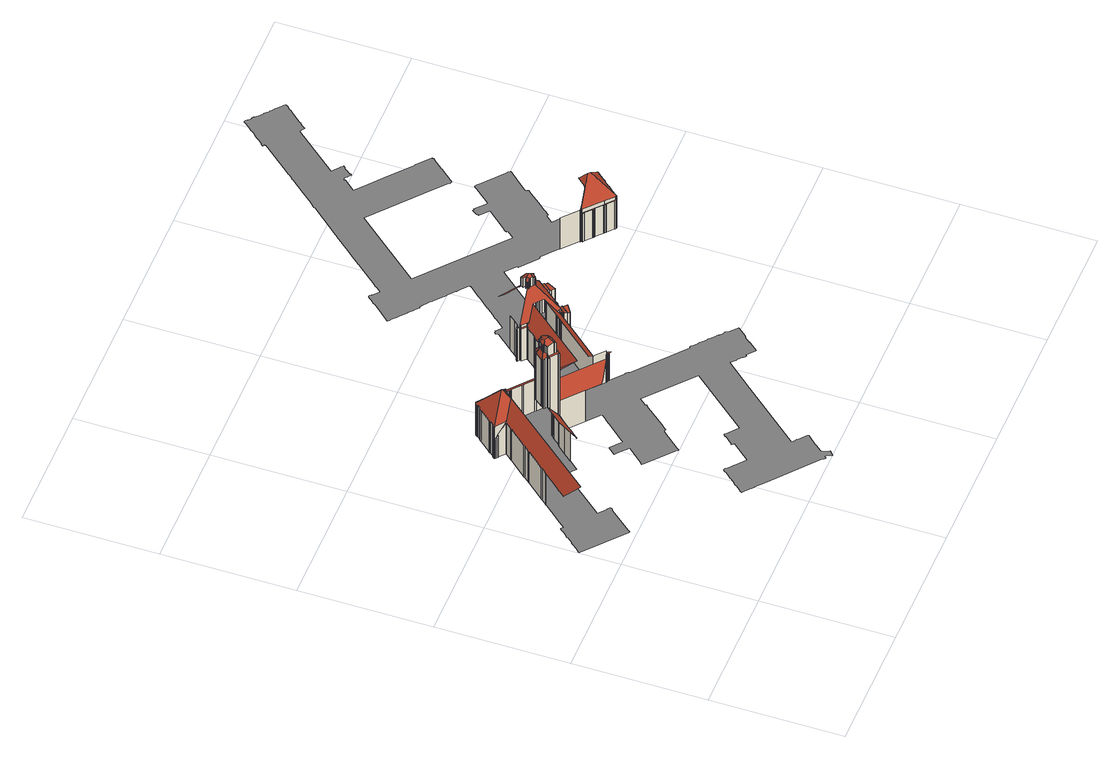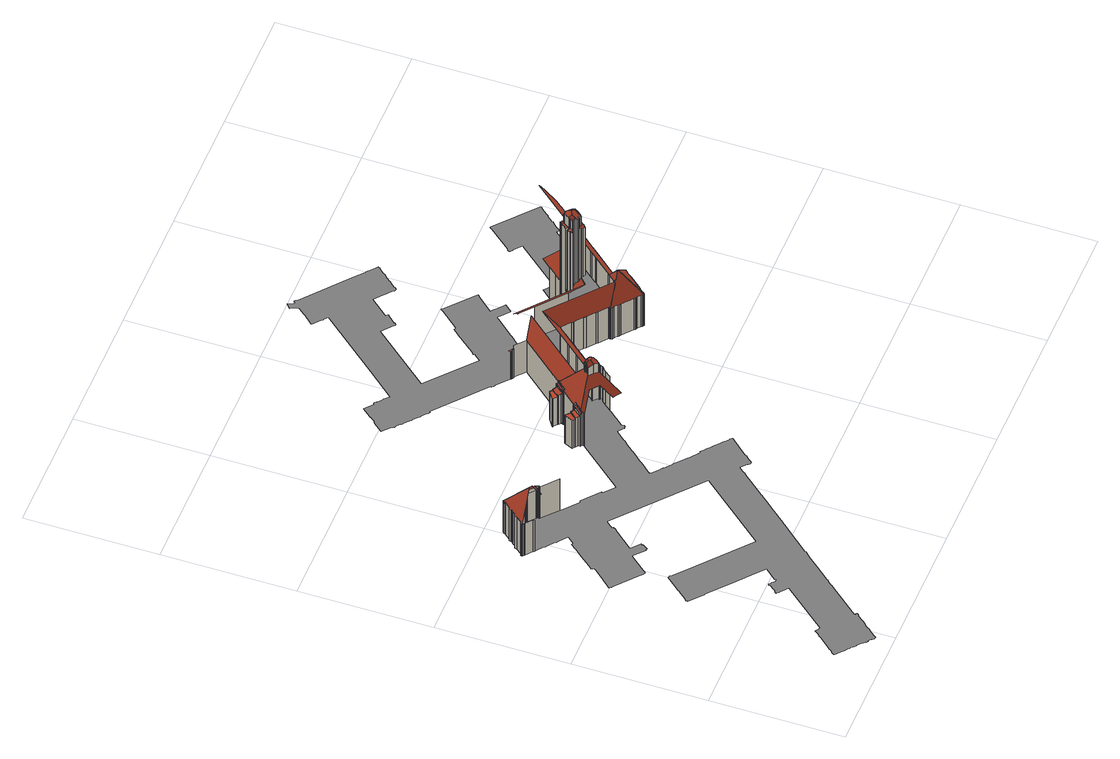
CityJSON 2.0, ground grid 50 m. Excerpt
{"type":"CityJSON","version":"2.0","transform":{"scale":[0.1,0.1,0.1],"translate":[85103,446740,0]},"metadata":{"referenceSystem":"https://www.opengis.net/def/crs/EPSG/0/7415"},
"CityObjects":{
"building1":{"type":"Building","attributes":{"dak_type":"slanted","data_area":7407.99,"data_coverage":0.941,"geconstateerd":false,"gid":17147742,"h_dak_50p":19.93,"h_dak_70p":21.49,"h_dak_max":52.83,"h_dak_min":0.291,"h_maaiveld":0.002,"kas_warenhuis":false,"lod11_replace":false,"ondergronds_type":"above ground","oorspronkelijkbouwjaar":1945,"pw_actueel":"yes","pw_bron":"ahn3","reconstructie_methode":"tudelft3d-geoflow","reconstruction_skipped":false,"rmse_lod12":3.88,"rmse_lod13":2.4,"rmse_lod22":0.649,"rn":1,"status":"Pand in gebruik","t_run":36416.61,"val3dity_codes_lod12":"[104]","val3dity_codes_lod13":"[104,203]","val3dity_codes_lod22":"[303]"},"children":["building1-1"]},
"building1-1":{"type":"BuildingPart","parents":["building1"],"geometry":[{"type":"MultiSurface","lod":"2.2","boundaries":[[[0,1,2,3]],[[4,5,1,0]],[[6,7,5,4]],[[8,9,7,6]],[[10,11,9,8]],[[12,13,14,15,16,17,18,19,20,21,22,10,8,6,4,0,3,23,24,25,26,27,28,29,30,31,32,33,34,35,36,37,38,39]],[[22,40,11,10]],[[21,41,40,22]],[[20,42,41,21]],[[19,43,42,20]],[[18,44,43,19]],[[17,45,44,18]],[[16,46,45,17]],[[15,47,46,16]],[[36,48,49,37]],[[50,51,52,53]],[[48,36,54]],[[37,49,55,38]],[[53,52,56,57]],[[57,56,48,54]],[[58,59,51,50]],[[38,55,60,39]],[[39,60,61,12]],[[62,63,59,58]],[[64,65,63,62]],[[14,66,47,15]],[[54,36,35,67]],[[12,61,68,13]],[[69,70,65,64]],[[71,72,73,74]],[[13,68,66,14]],[[75,76,70,69]],[[77,78,76,75]],[[67,35,34]],[[79,80,81,71,74,82,83,84,85,86,87,88,89,90,91,92]],[[93,94,78,77]],[[95,94,93]],[[74,73,82]],[[96,97,98,99]],[[100,101,97,96]],[[99,98,102,103]],[[104,105,101,100]],[[103,102,106,107]],[[107,106,89,108,109]],[[110,111,112,105,104]],[[113,114,112,111]],[[115,116,114,113]],[[117,118,119,57,54,67,34,33]],[[108,89,88,120]],[[121,122,111,110]],[[109,108,123,124]],[[125,126,116,115]],[[120,127,128,123,108]],[[82,73,129,83]],[[130,131,121,110,104,100,96,99,103,107,109,124,132,133,134,135,136]],[[120,137,127]],[[138,139,94,95]],[[124,123,128,132]],[[140,128,127]],[[131,122,121]],[[141,133,132,142]],[[137,120,88,87,143]],[[144,134,133,141]],[[142,132,128,140,145,146]],[[130,147,131]],[[122,131,147,148,149,150,151,152,153,125,115,113,111]],[[154,147,130,136,155]],[[156,135,134,144]],[[157,148,147,154]],[[155,136,135,156]],[[153,158,126,125]],[[159,149,148,157]],[[143,87,86,160]],[[161,162,163,164,165,166,167,168,169,170,171,172,138,95,93,77,75,69,64,62,58,50,53,57,119,173,174,175,176,177]],[[178,179,180,181,182,183,159,157,154,155,156,184]],[[183,150,149,159]],[[83,129,185,84]],[[160,86,85,186]],[[146,145,187,188]],[[189,179,178,184,156,144,141,142,146,190,191,192,193,194,195,196,197,198]],[[84,185,199,85]],[[200,201,187,145,140,127,137,143,160,186,202,203,204]],[[186,85,199,205,202]],[[188,187,201,206]],[[172,139,138]],[[150,207,208,151]],[[171,209,139,172]],[[151,208,152]],[[206,201,200,210]],[[211,153,152]],[[182,212,207,150,183]],[[170,213,209,171]],[[214,215,158,153,211]],[[216,182,181]],[[169,217,213,170]],[[218,219,220,192,191,190,146,188,206,210,221,222]],[[223,224,212,182,216]],[[193,192,220,219,225,226,227,228,229,230,231,232,233,234,235,236,223,216,181,180,179,189,198,197,196,195,194]],[[210,200,204,221]],[[237,238,239,240,241,214,211,152,208,207,212,224,242,243,244]],[[236,242,224,223]],[[235,243,242,236]],[[168,245,217,169]],[[234,244,243,235]],[[241,246,215,214]],[[233,237,244,234]],[[202,205,247,248,203]],[[119,249,173]],[[240,250,246,241]],[[167,251,245,168]],[[232,238,237,233]],[[221,204,252,253,254]],[[239,255,250,240]],[[166,256,251,167]],[[257,258,259,260,261,228,227,226,225,219,218,222,221,254,262,263,264]],[[261,229,228]],[[255,265,266]],[[203,248,252,204]],[[238,267,255,239]],[[254,253,268,262]],[[269,270,271,272,118,117,273]],[[229,261,274,275,230]],[[264,276,277,257]],[[263,278,276,264]],[[262,268,278,263]],[[173,249,174]],[[260,279,274,261]],[[253,252,248,280]],[[257,277,281,258]],[[165,282,256,166]],[[231,283,267,238,232]],[[230,275,283,231]],[[258,281,284,259]],[[268,253,280,285]],[[164,282,165]],[[259,284,286,279,260]],[[248,247,287,280]],[[163,288,282,164]],[[289,176,175]],[[162,290,288,163]],[[161,291,290,162]],[[292,293,284,281,277,276,278,268,285,294,295,296]],[[177,290,291,161]],[[176,289,297,290,177]],[[283,275,274,279,286,298,299,300,301,302,303,265,255,267]],[[293,298,286,284]],[[304,305,297,289]],[[292,299,298,293]],[[270,306,271]],[[285,280,287,307,308,294]],[[309,310,305,304]],[[266,265,303,311]],[[296,300,299,292]],[[270,269,306]],[[312,310,309]],[[294,308,313,295]],[[306,269,314,315]],[[308,307,316,317]],[[295,313,300,296]],[[318,301,300,296,319]],[[320,321,310,312]],[[322,323,321,320]],[[324,325,323,322]],[[315,314,326,327]],[[303,328,311]],[[329,330,325,324]],[[311,328,331]],[[332,330,329]],[[333,334,335,336,337,338,339,340,341,342,343,332,329,324,322,320,312,309,304,289,175,174,249,119,118,272,271,306,315,327,344]],[[343,345,330,332]],[[327,326,346,344]],[[317,316,347,348]],[[342,349,345,343]],[[341,350,349,342]],[[340,351,350,341]],[[352,331,328,303,302,301,300,313,308,317,348,353,354,355,356,357,358,359,360]],[[339,361,351,340]],[[338,362,361,339]],[[344,346,363,333]],[[337,364,362,338]],[[365,366,367,368]],[[368,367,369,370]],[[371,372,366,365]],[[363,373,333]],[[374,372,371]],[[370,369,373,363]],[[336,375,364,337]],[[333,373,376,334]],[[335,375,336]],[[334,376,375,335]],[[377,378,372,374]],[[348,347,353]],[[353,347,379,354]],[[380,378,377]],[[381,382,378,380]],[[383,384,382,381]],[[385,386,384,383]],[[387,388,389,390,391,392,393,394,395,396,397,398,385,383,381,380,377,374,371,365,368,370,363,346,326,314,269,399,400]],[[398,401,386,385]],[[397,402,401,398]],[[396,402,397]],[[395,403,402,396]],[[394,404,403,395]],[[393,405,404,394]],[[392,406,405,393]],[[391,407,406,392]],[[390,407,391]],[[389,408,407,390]],[[409,389,388]],[[410,411,408,389,409]],[[412,413,411,410]],[[414,415,413,412]],[[416,417,415,414]],[[418,419,417,416]],[[420,419,418]],[[421,422,419,420]],[[423,424,425,426,427,428]],[[429,422,421]],[[430,431,422,429]],[[432,433,425,424]],[[434,435,433,432]],[[436,437,435,434]],[[438,431,430]],[[439,440,437,436]],[[439,436,434,432,424,441,442,443,444]],[[444,445,440,439]],[[446,447,448,449,450,451,452,453,454,438,430,429,421,420,418,416,414,412,410,409,388,387,400,455,456,457]],[[443,458,445,444]],[[442,459,458,443]],[[454,460,431,438]],[[453,460,454]],[[452,461,460,453]],[[451,462,461,452]],[[428,427,463,464,465,466,467,468,469]],[[427,426,470,463]],[[450,471,462,451]],[[472,473,474,475]],[[475,474,476,477]],[[478,479,473,472]],[[480,481,482,483]],[[477,476,484,485]],[[485,484,481,486]],[[486,481,480,487,488]],[[488,487,489]],[[490,491,479,478]],[[483,482,492,493]],[[449,494,471,450]],[[495,496,494,449]],[[497,498,491,490]],[[499,500,496,495]],[[448,501,494,449]],[[449,447,502,480,483,493,503,499,495]],[[503,504,500,499]],[[505,506,498,497]],[[493,492,504,503]],[[449,494,507,447]],[[487,480,502,508]],[[447,507,501,448]],[[446,502,447]],[[508,502,446,457,509]],[[509,457,456]],[[510,511,506,505]],[[512,513,511,510]],[[514,515,516,517,489,487,508,509,456,455,467,466,518,519,520,521,522,523,524,525,526,527,528,529]],[[530,464,463,531]],[[531,463,470,532,533]],[[534,465,464,530]],[[533,532,535,536]],[[536,535,537,538]],[[465,534,518,466]],[[538,537,539,540]],[[540,539,541,542]],[[542,541,543,544]],[[518,534,545,519]],[[546,547,548,549]],[[544,543,550,551,552]],[[552,551,547,546]],[[519,545,520]],[[551,550,553,554]],[[549,548,555,556]],[[554,553,557,558]],[[558,557,559,560]],[[561,514,529,562]],[[520,545,563,564]],[[565,515,514,561]],[[566,567,515,565]],[[568,569,567,566]],[[562,529,528,570]],[[545,534,530,531,533,536,538,540,542,544,552,546,549,556,571,572,573,574,575,576,577,563]],[[578,579,569,568]],[[565,561,562,570,580,581,582,583,584,585,578,568,566]],[[586,580,570,587]],[[587,570,528,527,588]],[[560,559,589,590,591]],[[580,586,581]],[[588,527,526,592]],[[564,563,577,593]],[[585,594,579,578]],[[556,555,595,571]],[[592,526,525,596]],[[597,598,594,585]],[[590,589,599,600]],[[593,577,576,601]],[[584,583,582,581,586,587,588,592,596,602,603,604,605,606,607,608,609,610,585]],[[600,599,611,612]],[[596,525,524,613]],[[591,590,614,615]],[[616,595,555,548,547,551,554,558,560,591,615,617,618,619,620,621,622,623]],[[613,524,523,624]],[[625,626,598,597]],[[624,523,522,627]],[[628,522,521]],[[571,595,616,572]],[[607,629,630,631,625,597,585,610,609,608]],[[627,522,628,632,633]],[[603,602,596,613,624,627,633,634,635,636,637,605,604]],[[631,638,626,625]],[[601,576,575,639]],[[633,632,640,634]],[[634,640,641,635]],[[572,616,623,573]],[[600,612,642,643,644,645,646,614,590]],[[630,647,638,631]],[[615,614,646,617]],[[635,641,648,636]],[[620,649,650,621]],[[621,650,651,622]],[[636,652,637]],[[652,653,654,655,630,629,607,606,605,637]],[[612,611,656,642]],[[657,573,623,622,658]],[[659,574,573,657]],[[639,575,574,659]],[[652,636,648,660,653]],[[658,622,651,661,662]],[[619,663,649,620]],[[662,661,664,665]],[[617,646,645,618]],[[653,660,666,654]],[[618,645,667,663,619]],[[655,668,669,647,630]],[[654,666,668,655]],[[644,670,667,645]],[[669,668,671]],[[672,673,674,675,676,677,678,679,671,668,666,660,648,641,640,632,628,521,520,564,593,601,639,659,657,658,662,665]],[[642,656,680,643]],[[643,680,670,644]],[[681,682,683,684]],[[665,664,685,672]],[[686,687,688,681,684,689,690,691,692,638,647,669,671,679,678,693,694,695,696]],[[697,698,699,700,701,702,703,702,704,705,706,707,708,709,710,711,712,713,714,715,716,717,718,719,720,721,722,723,724,725,726,727,728,729,730,731,732,733,734,735,736,737,738,739,740,741,742,743,744,745,746,747,748,749,750,751,685,664,661,651,650,649,663,667,670,680,656,611,599,589,559,557,553,550,543,541,539,537,535,532,470,426,425,433,435,437,440,445,458,459,752,753,754,755,756,757,758,759,760,761,762,763,764,765,766,767,768,769,770,771,772,773,774,775,776,777,778,779,780,781,782,783,784,785,786,787,788,789,790,791,792,793,794,795,796,797,798,799,800,801,802,803,804,805,806,807,808,809,810,811,812,813,814,815,816,817,818,819,820,821,822,823,824,825,826,827,828,829,830,831,832,833,834,835,836,837,838,839,840,841,842,843,844,845,846,847,848,849,850,851,852,853,854,855,856,857,858,859,860,861,862,863,864,865,866,867,868,869,870,871,872,873,874,875,876,877,878,879,880,881,882,883,884,885,886,887,888,889,890,891,892,893,894,895,896,897,898,899,900,901,902,903,904,905,906,907,908,909,910,911,912,913,914,915,916,917,918,919,920,921,922,923,924,925,926,927,928,929,930,931,932,933,934,935,936,937,938,939,940,941,942,943,944,945,946,947,948,949,950,951,952,953,954,955,956,957,958,959,960,961,962,963,964,965,966,967,968,969,970,971,972,973,974,975,976,977,978,979,379,347,316,307,287,247,205,199,185,129,73,72,980,981,982,983,984,985,986,987,988,989,990,991,992,993,994,995,996,997,998,999,1000,1001,1002,1003,1004,1005,1006,1007,1008,1009,1010,1011,1012,1013,1014,1015,1016,1017,1018,1019,1020,1021,1022,1023,1024,1025,1026,1027,2,1,5,7,9,11,40,41,42,43,44,45,46,47,66,68,61,60,55,49,48,56,52,51,59,63,65,70,76,78,94,139,209,213,217,245,251,256,282,288,290,291,290,297,305,310,321,323,325,330,345,349,350,351,361,362,364,375,376,373,369,367,366,372,378,382,384,386,401,402,403,404,405,406,407,408,411,413,415,417,419,422,431,460,461,462,471,494,496,500,504,492,482,481,484,476,474,473,479,491,498,506,511,513,1028,1029,1030,1031,1032,1033,1034,1035,1036,1037,1038,1039,1040,1041,1042,1043,1044,1045,1046,1047,1048,1049,1050,1051,1052,1053,1054,1055,1056,1057,1058,1059,1060,1061,1062,1063,1064,1065,1066,1067,1068,1069,1070,1071,1072,1073,1074,1075,1076,1077,1078,1079,1080,1081,1082,1083,1084,1085,1086,1087,1088,1089,1090,1091,1092,1093,1094,1095,1096,1097,1098,1099,1100,1101,1102,1103,1104,1105,1106,1107,1108,1109,1110,1111,1112,1113,1114,1115,1116,1117,1118,1119,1120,1121,1122,1123,1124,1125,1126,1127,1128,1129,1130,1131,1132,1133,1134,1135,1136,1137,1138,1139,1140,1141,1142,1143,1144,1145,1146,1147,1148,1149,1150,1151,1152,1153,1154,1155,1156,1157,1158,1159,1160,1161,1162,1163,1164,1165,1166,1167,1168,1169,1170,1171,1172,1173,1174,1175,1176,1177,1178,1179,1180,1181,1182,1183,1184,1185,1186,1187,1188,1189,1190,1191,1192,1193,1194,1195,1196,1197,1198,1199,1200,1201,1202,1203,1204,1205,1206,1207,1208,1209,1210,1211,1212,1213,1214,1215,1216,1217,1218,1219,1220,1221,1222,1223,1224,1225,1226,1227,1228,1229,1230,1231,1232,1233,1234,1235,1236,1237,1238,1239,1240,1241,1242,1243,1244,1245,1246,1247,1248,1249,1250,1251,1252,1253,1254,1255,1256,1257,1258,1259,1260,1261,1262,1263,1264,1265,1266,1267,1268,1269,1270,1271,1272,1273,1274,1275,1276,1277,1278,1279,1280,1281,1282,1283,1284,1285,1286,1287,1288,1289,1290,1291,1292,1293,1294,1295,1296,1297,1298,1299,1300,1301,1302,1303,1304,1305,1306,1307,1308,1309,1310,1311,1312,1313,1314,1315,1316,1317,1318,1319,1320,1321,1322,1323,1324,1325,1326,1327,1328,1329,1330,1331,1332,1333,1334,1335,1336,1337,1338,1339,1340,1341,1342,1343,1344,1345,1346,1347,1348,1349,1350,1351,1352,1353,1354,1355,1356,1357,1358,1359,1360,1361,1362,1363,1364,1365,1366,1367,1368,1369,1370,1371,1372,1373,1374,1375,1376,1377,1378,1379,1380,1381,1382,1383,1384,1385,1386,1387,1388,1389,1390,1391,1392,1393,1394,1395,1396,1397,1398,1399,1400,1401,1402,1403,1404,1405,1406,1407,1408,1409,1410,1411,1412,1413,1414,1415,1416,1417,1418,1419,1420,1421,1422,1423,1424,1425,1426],[507,494,501]],[[672,685,751,1427,673]],[[673,1427,1428,674]],[[674,1428,1429,675]],[[1427,751,750,1430,1431]],[[1430,750,749,1432]],[[675,1429,1433,676]],[[1431,1430,1434,1435]],[[1432,749,748,1436]],[[1436,748,747,1437]],[[1437,747,746,1438,1439]],[[676,1433,1440,677]],[[1439,1438,1441,1442]],[[1438,746,745,1443]],[[1435,1434,1444,1445]],[[1443,745,744,1446]],[[1445,1447,1448,1449,1450,1451,1452,1453,1454,1440,1433,1429,1428,1427,1431,1435]],[[1455,1456,1457,1458,1459,1444,1434,1430,1432,1436,1437,1439,1442]],[[1446,744,743,1460]],[[1460,743,742,1461]],[[677,1440,1454,678]],[[1442,1441,1462,1455]],[[678,1454,1453,693]],[[1462,1441,1438,1443,1446,1460,1461,1463,1464,1465]],[[693,1453,1452,694]],[[695,1451,732,731,696]],[[694,1452,1451,695]],[[696,731,730,686]],[[1445,1444,1459,1447]],[[1450,733,732,1451]],[[1458,737,736,1459]],[[1457,738,737,1458]],[[1449,734,733,1450]],[[1447,1459,736,735,1448]],[[1448,735,734,1449]],[[1461,742,741,1463]],[[1455,1462,1465,1456]],[[1456,1465,739,738,1457]],[[1464,740,739,1465]],[[1463,741,740,1464]],[[1466,718,717,1467]],[[1468,715,714,1469]],[[1470,713,712,1471]],[[1472,716,715,1468]],[[1471,712,711,1473]],[[1469,714,713,1470,1474]],[[1467,717,716,1472]],[[1475,1476,1474,1477]],[[1473,711,710,1478]],[[1479,1480,1476,1475]],[[1478,710,709,1481]],[[1477,1474,1470,1482,1483]],[[1481,709,708,1484]],[[1484,708,707,1485]],[[1485,707,706,1486]],[[1487,1488,1480,1479]],[[1486,706,705,1489]],[[1478,1481,1484,1485,1486,1489,1490,1491,1492,1491,1493,1494,1495,1496,1497,1482,1470,1471,1473]],[[1489,705,704,1490]],[[1490,704,702,1491]],[[1491,702,703,1492]],[[1498,1499,1500,1501,1487,1479,1475,1477,1483,1502,1503,1504]],[[1488,1487,1505]],[[1491,702,701,1493]],[[1483,1482,1497,1502]],[[1493,701,700,1494]],[[1494,700,699,1495]],[[1495,699,698,1496]],[[1496,698,697,1497]],[[1497,697,1426,1506]],[[1502,1497,1507,1503]],[[1506,1508,1509,1507,1497]],[[1510,1508,1506,1511]],[[1511,1506,1426,1512]],[[1503,1507,1509,1504]],[[1504,1509,1508,1510]],[[1512,1426,1425,1513]],[[1513,1425,1424,1514]],[[1500,1499,1515,1516,1505,1487,1501]],[[1514,1424,1423,1517]],[[1517,1423,1422,1518]],[[1518,1422,1421,1519]],[[1519,1421,1420,1520]],[[1520,1420,1419,1521]],[[1521,1419,1418,1522]],[[1522,1418,1417,1523]],[[1523,1417,1416,1524]],[[1525,1526,1527,1528,1498,1504,1510,1511,1512,1513,1514,1517,1518,1519,1520,1521,1522,1523,1524,1529,1530,1531,1532,1533,1534,1535,1536,1537,1538,1539]],[[1524,1416,1415,1529]],[[1529,1415,1414,1530]],[[1530,1414,1531]],[[1531,1414,1413,1532]],[[1532,1413,1412,1533]],[[1533,1412,1411,1534]],[[1540,1398,1397,1541]],[[1542,1399,1398,1540]],[[1534,1411,1410,1535]],[[1543,1400,1399,1542]],[[1535,1410,1409,1536]],[[1536,1409,1408,1537]],[[1544,1400,1543]],[[1545,1401,1400,1544]],[[1537,1408,1407,1538]],[[1527,1546,1528]],[[1526,1404,1403,1546,1527]],[[1546,1403,1402,1547]],[[1547,1402,1401,1545]],[[1538,1407,1406,1539]],[[1539,1406,1405,1525]],[[1525,1405,1404,1526]]],"semantics":{"surfaces":[{"type":"WallSurface","on_footprint_edge":true},{"type":"RoofSurface"},{"type":"WallSurface","on_footprint_edge":false},{"type":"GroundSurface"}],"values":[0,0,0,0,0,1,0,0,0,0,0,0,0,0,0,0,0,0,0,0,0,0,0,0,0,0,2,0,0,0,0,0,0,2,1,0,0,0,2,2,2,2,2,2,2,2,2,1,2,2,2,2,1,0,1,2,0,2,2,2,2,2,2,2,2,1,2,2,2,2,2,2,2,1,1,2,0,2,2,1,0,1,0,2,0,2,0,2,2,2,2,0,2,2,0,1,2,1,2,1,2,2,0,2,2,2,0,2,2,0,2,2,2,0,1,2,2,2,2,2,1,2,2,2,2,2,2,1,2,0,2,2,2,2,0,2,0,0,2,0,0,1,0,0,1,2,0,2,2,0,0,2,2,2,0,2,2,0,2,2,0,0,0,2,2,0,2,0,1,0,2,0,0,0,0,1,0,0,2,0,0,0,0,0,0,0,0,0,0,0,0,0,0,0,0,0,0,1,0,0,0,0,0,0,0,0,0,0,2,0,0,0,0,0,0,0,0,0,0,0,0,0,0,0,1,0,1,0,0,0,0,0,0,1,0,0,0,0,0,0,0,0,0,2,0,0,0,0,0,0,0,1,0,0,0,0,2,0,2,2,2,0,0,1,2,0,2,0,0,2,0,0,0,2,2,0,2,2,0,2,0,0,2,2,2,2,2,2,1,2,1,2,2,0,2,2,2,2,2,2,2,0,2,1,0,2,2,1,2,2,2,2,2,1,2,1,2,2,2,2,2,1,2,2,2,0,0,2,1,0,2,2,2,2,0,0,0,2,2,0,2,2,0,2,1,0,0,2,0,1,3,0,2,2,0,0,2,2,0,0,0,2,2,0,2,0,1,1,0,0,2,2,2,1,2,0,2,0,2,0,0,0,0,0,0,0,2,0,0,0,0,0,0,0,0,0,0,2,0,2,0,2,0,0,0,2,0,1,0,0,0,1,2,0,2,0,0,0,0,0,2,1,2,0,2,2,0,0,1,0,0,0,0,0,0,0,0,1,0,0,0,0,0,0,0,0,0,0,0,0,0,0,0,2,0,0,0,0,0,0]}}]}
},
"vertices":[
[182,845,154],[182,845,0],[177,842,0],[177,842,153],[195,860,155],[195,860,0],[197,865,153],[197,865,0],[201,868,155],[201,868,0],[254,930,155],[254,930,0],[333,1073,109],[357,1052,154],[358,1052,155],[340,1031,155],[336,1028,153],[333,1023,155],[280,961,154],[276,958,153],[274,953,155],[261,938,155],[257,935,153],[175,837,154],[122,775,154],[118,772,153],[115,768,154],[98,747,154],[98,745,156],[101,708,194],[103,691,211],[103,689,213],[104,687,215],[418,1057,215],[361,1052,158],[360,1053,156],[324,1081,93],[324,1080,93],[327,1075,101],[332,1072,109],[257,935,0],[261,938,0],[274,953,0],[276,958,0],[280,961,0],[333,1023,0],[336,1028,0],[340,1031,0],[324,1081,0],[324,1080,0],[323,1082,154],[323,1082,0],[324,1082,0],[324,1082,155],[324,1081,154],[327,1075,0],[325,1082,0],[325,1082,156],[326,1087,152],[326,1087,0],[332,1072,0],[333,1073,0],[331,1091,154],[331,1091,0],[331,1090,155],[331,1090,0],[358,1052,0],[360,1053,158],[357,1052,0],[342,1103,155],[342,1103,0],[402,834,153],[402,834,0],[426,863,0],[426,863,153],[342,1104,154],[342,1104,0],[344,1109,152],[344,1109,0],[371,800,155],[371,800,154],[402,835,154],[426,863,154],[454,896,155],[457,893,148],[457,894,148],[453,897,156],[452,899,159],[428,919,203],[421,924,215],[420,924,215],[366,861,215],[371,802,157],[349,1112,154],[349,1112,0],[349,1112,155],[410,934,454],[410,934,215],[412,932,215],[412,932,456],[413,938,457],[413,938,215],[419,926,215],[419,926,461],[415,941,459],[415,941,215],[420,925,215],[420,925,462],[421,924,451],[421,924,463],[417,942,461],[417,942,448],[417,942,215],[416,942,444],[416,942,215],[418,944,444],[418,944,215],[419,1057,215],[416,1088,247],[416,1089,247],[428,919,451],[419,942,462],[419,942,452],[425,929,460],[425,929,466],[419,946,444],[419,946,215],[428,923,456],[429,927,461],[454,896,0],[432,946,472],[428,945,469],[429,927,469],[430,932,470],[430,938,471],[437,941,476],[431,941,471],[428,919,456],[382,1151,155],[382,1151,0],[429,927,456],[430,932,506],[429,927,503],[452,899,456],[430,938,509],[450,912,456],[450,912,510],[432,946,476],[432,948,473],[434,950,474],[441,956,480],[441,963,466],[441,967,459],[440,972,448],[432,946,503],[431,941,507],[437,941,514],[432,948,501],[440,972,215],[434,950,502],[453,897,455],[410,1182,156],[410,1181,156],[409,1182,155],[408,1181,155],[408,1181,154],[403,1178,152],[400,1173,154],[401,1172,155],[390,1159,155],[389,1160,154],[385,1156,152],[382,1151,154],[411,1155,182],[411,1156,181],[411,1160,177],[411,1181,157],[410,1181,157],[442,942,518],[443,943,519],[445,948,516],[448,956,512],[448,963,505],[441,956,503],[440,942,517],[457,893,0],[457,894,455],[452,911,456],[452,911,509],[445,942,520],[451,917,513],[454,930,521],[454,934,523],[453,936,522],[450,938,521],[448,939,521],[446,940,520],[446,941,520],[445,941,520],[457,894,0],[458,908,456],[458,907,456],[461,898,455],[481,922,456],[474,930,457],[461,898,0],[458,907,501],[441,956,467],[441,963,462],[385,1156,0],[458,908,501],[440,972,455],[448,963,462],[389,1160,0],[447,980,449],[447,980,215],[448,963,508],[390,1159,0],[469,937,514],[466,940,518],[461,937,520],[474,930,506],[471,935,511],[452,966,506],[452,966,460],[467,941,517],[467,943,516],[468,946,515],[469,952,511],[470,952,511],[471,959,507],[471,965,504],[468,967,503],[460,958,509],[456,964,506],[456,965,506],[454,968,505],[460,958,466],[468,967,459],[463,972,456],[462,972,455],[457,977,452],[454,968,459],[456,965,461],[456,964,461],[401,1172,0],[457,977,215],[481,922,0],[481,922,149],[411,1155,181],[462,972,215],[400,1173,0],[474,930,165],[476,933,165],[476,933,502],[463,972,215],[403,1178,0],[475,943,502],[475,944,502],[480,947,492],[476,949,500],[470,952,509],[476,933,501],[478,936,498],[475,937,504],[465,973,214],[465,973,215],[468,967,205],[476,933,457],[444,1087,215],[444,1087,216],[440,1090,223],[440,1091,223],[423,1062,215],[470,952,189],[471,959,194],[475,937,457],[475,943,457],[478,936,457],[476,949,180],[489,930,149],[475,944,457],[408,1181,0],[471,965,199],[480,947,457],[489,930,457],[480,947,173],[489,930,0],[409,1182,0],[411,1181,154],[410,1181,0],[410,1182,0],[483,948,457],[482,948,457],[491,933,457],[491,942,457],[490,942,457],[411,1181,0],[482,948,171],[483,948,171],[490,942,157],[490,951,166],[487,980,195],[486,993,208],[415,1179,153],[415,1179,0],[444,1087,223],[491,933,0],[491,933,149],[418,1174,154],[418,1174,0],[486,993,215],[418,1174,155],[491,942,157],[448,1091,208],[448,1091,215],[494,936,0],[494,936,154],[490,951,450],[490,942,459],[431,1163,155],[431,1163,0],[432,1163,154],[432,1163,0],[437,1161,153],[437,1161,0],[465,1092,191],[465,1092,199],[486,993,209],[440,1156,154],[440,1156,0],[489,996,215],[440,1156,155],[508,1096,156],[510,1096,154],[509,1097,154],[509,1097,153],[506,1102,152],[501,1105,154],[500,1104,154],[487,1115,154],[488,1116,154],[484,1120,152],[479,1123,154],[500,1095,164],[479,1123,0],[500,1095,156],[594,851,0],[594,851,153],[484,1120,0],[488,1116,0],[487,1115,0],[490,997,215],[594,851,154],[595,850,154],[643,809,153],[647,809,156],[648,809,157],[649,809,159],[653,809,163],[705,814,215],[500,1104,0],[501,1105,0],[508,1096,148],[506,1102,0],[507,1092,153],[507,1092,0],[506,1093,0],[506,1093,153],[509,1095,0],[509,1095,148],[510,1089,153],[510,1089,0],[508,1096,0],[510,1089,154],[509,1097,0],[510,1096,0],[541,1063,154],[541,1063,0],[595,850,0],[541,1063,153],[547,1058,153],[547,1058,0],[547,1057,154],[547,1057,0],[578,1031,154],[578,1031,0],[655,963,157],[655,963,156],[655,966,153],[652,968,153],[652,968,154],[621,994,154],[621,995,153],[616,1000,153],[615,999,154],[584,1026,154],[584,1026,153],[578,1032,153],[649,913,215],[660,904,215],[578,1032,0],[584,1026,0],[615,999,0],[616,1000,0],[621,995,0],[621,994,0],[652,968,0],[655,966,0],[655,966,154],[657,968,154],[657,968,0],[657,967,154],[657,967,0],[688,1003,155],[688,1003,0],[688,1004,154],[688,1004,0],[695,1012,154],[695,1012,0],[695,1012,155],[726,1048,155],[726,1048,0],[792,847,156],[792,847,140],[792,847,0],[754,880,0],[754,880,155],[754,880,156],[726,1048,154],[733,1057,154],[733,1057,0],[793,847,140],[793,847,0],[795,845,140],[795,845,0],[795,846,140],[795,846,0],[733,1057,155],[797,848,140],[797,848,0],[808,834,140],[805,841,140],[804,844,140],[800,846,140],[800,846,0],[809,1143,157],[806,1139,157],[803,1136,157],[802,1136,155],[800,1134,155],[772,1101,155],[771,1102,154],[764,1093,154],[764,1093,155],[862,1140,215],[816,1137,170],[810,1142,158],[804,844,0],[805,841,0],[764,1093,0],[771,1102,0],[772,1101,0],[901,1051,155],[901,1053,156],[907,1060,156],[900,1065,168],[896,1112,215],[694,875,215],[753,880,157],[901,1051,0],[800,1134,0],[781,1168,154],[781,1168,0],[782,1167,0],[782,1167,155],[787,1163,0],[787,1163,165],[786,1173,154],[786,1173,0],[791,1159,159],[791,1159,0],[787,1155,0],[787,1155,157],[790,1160,0],[790,1160,171],[791,1159,172],[791,1159,171],[791,1159,173],[792,1160,173],[791,1171,162],[791,1171,0],[804,1140,0],[804,1140,157],[802,1136,0],[801,1136,155],[801,1136,0],[792,1172,162],[792,1172,0],[803,1138,156],[803,1138,0],[803,1136,0],[809,1143,158],[802,1138,156],[802,1138,0],[795,1172,165],[795,1172,0],[806,1139,0],[809,1143,170],[810,1142,170],[807,1186,165],[807,1186,0],[826,1209,165],[826,1209,0],[883,1166,263],[883,1168,265],[881,1168,263],[878,1167,259],[907,1060,170],[912,1057,171],[912,1057,172],[905,1146,261],[907,1147,265],[905,1149,265],[904,1149,264],[898,1154,264],[890,1160,263],[889,1161,263],[888,1161,263],[883,1163,260],[901,1053,162],[901,1051,162],[903,1055,0],[903,1055,162],[907,1060,162],[907,1052,0],[907,1052,160],[908,1051,0],[908,1051,160],[912,1048,0],[912,1048,157],[912,1047,0],[912,1047,157],[913,1046,0],[913,1046,157],[912,1057,160],[914,1048,157],[914,1048,147],[914,1049,147],[914,1049,157],[915,1048,0],[915,1048,147],[915,1048,157],[916,1050,0],[916,1050,147],[918,1053,147],[918,1053,157],[918,1049,0],[918,1049,146],[918,1048,0],[918,1048,146],[883,1166,292],[883,1163,291],[918,1063,160],[918,1063,171],[883,1168,292],[883,1169,292],[883,1169,263],[883,1174,292],[883,1174,258],[888,1161,304],[929,1066,157],[934,1072,158],[941,1081,158],[940,1084,159],[939,1086,160],[928,1074,160],[920,1066,160],[886,1174,300],[886,1174,262],[889,1162,305],[889,1165,308],[889,1168,308],[889,1170,309],[889,1172,309],[889,1173,310],[889,1162,307],[888,1161,306],[889,1161,307],[929,1039,0],[929,1039,138],[929,1039,142],[890,1160,307],[920,1066,171],[889,1173,267],[929,1066,147],[898,1154,307],[889,1186,300],[889,1186,254],[936,1033,0],[936,1033,138],[928,1074,170],[901,1156,308],[904,1158,309],[904,1159,309],[909,1163,312],[908,1164,312],[906,1169,313],[903,1170,312],[898,1171,311],[891,1172,310],[937,1032,0],[937,1032,138],[904,1149,298],[939,1051,138],[939,1051,142],[934,1072,147],[951,1065,142],[952,1067,142],[951,1067,142],[942,1075,145],[939,1077,146],[941,1079,146],[941,1081,147],[905,1149,297],[896,1197,292],[896,1197,252],[907,1147,294],[907,1147,261],[907,1172,311],[911,1183,302],[897,1195,293],[911,1152,260],[911,1152,298],[915,1151,294],[913,1154,299],[918,1158,302],[913,1161,308],[897,1195,254],[939,1086,170],[915,1151,256],[913,1154,260],[967,1052,138],[968,1053,138],[967,1053,138],[952,1067,138],[951,1065,138],[911,1183,255],[918,1158,260],[942,1075,0],[939,1077,0],[941,1079,0],[918,1158,304],[918,1159,303],[926,1167,292],[927,1169,290],[967,1052,0],[941,1081,163],[941,1079,161],[940,1084,167],[918,1159,259],[945,1083,0],[945,1083,161],[951,1067,0],[943,1084,0],[943,1084,163],[926,1167,258],[952,1067,0],[927,1169,258],[927,1169,255],[967,1053,0],[929,1167,255],[989,1138,163],[990,1138,162],[989,1140,165],[987,1145,172],[989,1148,172],[1008,1169,172],[1012,1174,172],[1004,1173,179],[968,1053,0],[955,1182,216],[955,1182,215],[922,1210,215],[922,1210,216],[989,1138,0],[1016,1186,155],[1015,1186,156],[972,1183,199],[918,1256,170],[911,1261,171],[891,1276,173],[897,1199,251],[1013,1175,170],[1015,1177,166],[1016,1179,163],[1012,1182,163],[1492,1068,0],[1490,1066,0],[1486,1068,0],[1484,1072,0],[1484,1073,0],[1459,1094,0],[1459,1093,0],[1454,1096,0],[1451,1101,0],[1427,1122,0],[1426,1122,0],[1421,1124,0],[1418,1129,0],[1394,1150,0],[1394,1149,0],[1389,1152,0],[1390,1157,0],[1388,1159,0],[1387,1160,0],[1389,1162,0],[1388,1163,0],[1330,1213,0],[1330,1217,0],[1270,1266,0],[1265,1263,0],[1264,1264,0],[1262,1265,0],[1200,1318,0],[1202,1321,0],[1162,1356,0],[1161,1356,0],[1160,1355,0],[1158,1353,0],[1016,1186,0],[1012,1182,0],[1016,1179,0],[1021,1175,0],[1021,1174,0],[1022,1174,0],[1021,1173,0],[1019,1171,0],[1023,1167,0],[1030,1161,0],[1035,1157,0],[1041,1152,0],[1026,1121,0],[1025,1119,0],[1023,1120,0],[1013,1129,0],[1008,1134,0],[1001,1139,0],[996,1143,0],[991,1137,0],[990,1137,0],[990,1138,0],[807,840,0],[808,839,0],[808,838,0],[853,800,0],[854,800,0],[859,798,0],[862,793,0],[864,791,0],[862,788,0],[1044,633,0],[1045,633,0],[1048,637,0],[1049,636,0],[1049,637,0],[1055,634,0],[1058,629,0],[1075,614,0],[1075,615,0],[1080,612,0],[1084,607,0],[1101,592,0],[1101,593,0],[1106,590,0],[1110,585,0],[1127,570,0],[1127,571,0],[1132,568,0],[1136,563,0],[1135,563,0],[1150,550,0],[1152,549,0],[1157,547,0],[1160,543,0],[1159,542,0],[1160,541,0],[1161,540,0],[1160,537,0],[1164,534,0],[1188,513,0],[1191,511,0],[1190,509,0],[1162,477,0],[1160,474,0],[1158,476,0],[1139,454,0],[1141,453,0],[1139,450,0],[1112,418,0],[1110,420,0],[1108,418,0],[1082,441,0],[1079,443,0],[1077,441,0],[1076,442,0],[1076,441,0],[1076,440,0],[1075,441,0],[1070,443,0],[1066,448,0],[1067,448,0],[1049,463,0],[1044,465,0],[1040,471,0],[1026,483,0],[937,378,0],[746,154,0],[747,154,0],[758,144,0],[759,144,0],[764,142,0],[767,137,0],[787,120,0],[792,118,0],[796,113,0],[795,113,0],[796,112,0],[796,111,0],[795,111,0],[795,110,0],[796,110,0],[793,105,0],[789,102,0],[788,102,0],[772,83,0],[765,75,0],[748,55,0],[748,54,0],[744,50,0],[742,47,0],[741,46,0],[740,46,0],[739,44,0],[739,43,0],[745,31,0],[746,28,0],[752,16,0],[737,0,0],[731,14,0],[727,21,0],[726,23,0],[725,25,0],[725,27,0],[724,27,0],[723,25,0],[723,24,0],[721,26,0],[718,22,0],[718,21,0],[719,20,0],[718,19,0],[717,19,0],[716,18,0],[716,19,0],[715,19,0],[710,21,0],[708,25,0],[707,28,0],[534,174,0],[502,201,0],[502,200,0],[494,207,0],[493,208,0],[494,208,0],[474,225,0],[473,225,0],[466,230,0],[465,232,0],[466,233,0],[467,233,0],[466,234,0],[465,235,0],[467,239,0],[472,243,0],[472,242,0],[488,261,0],[488,262,0],[491,267,0],[495,270,0],[496,270,0],[512,290,0],[515,295,0],[520,298,0],[536,317,0],[536,318,0],[539,323,0],[542,326,0],[545,324,0],[546,326,0],[551,324,0],[554,319,0],[574,302,0],[579,299,0],[583,295,0],[582,294,0],[614,267,0],[669,332,0],[671,334,0],[672,335,0],[670,337,0],[666,341,0],[665,342,0],[666,343,0],[665,343,0],[665,344,0],[666,345,0],[669,345,0],[671,348,0],[696,375,0],[694,377,0],[698,382,0],[700,381,0],[702,383,0],[704,382,0],[706,379,0],[748,344,0],[933,562,0],[759,710,0],[757,708,0],[740,688,0],[738,690,0],[737,688,0],[740,687,0],[737,684,0],[740,681,0],[740,680,0],[737,677,0],[730,670,0],[672,601,0],[653,580,0],[652,578,0],[646,583,0],[645,581,0],[639,577,0],[585,514,0],[582,508,0],[579,505,0],[577,507,0],[575,504,0],[575,509,0],[475,595,0],[473,597,0],[471,599,0],[472,601,0],[478,605,0],[529,665,0],[519,672,0],[511,679,0],[488,699,0],[483,704,0],[482,704,0],[484,706,0],[489,712,0],[506,731,0],[508,730,0],[536,705,0],[544,698,0],[545,698,0],[547,696,0],[550,698,0],[552,702,0],[611,770,0],[617,777,0],[621,781,0],[624,785,0],[625,786,0],[639,802,0],[644,808,0],[643,809,0],[402,835,0],[371,800,0],[371,799,0],[370,801,0],[339,826,0],[200,662,0],[199,662,0],[230,636,0],[231,636,0],[236,633,0],[238,631,0],[237,630,0],[239,629,0],[239,628,0],[240,628,0],[239,627,0],[239,626,0],[237,621,0],[232,618,0],[161,535,0],[162,535,0],[160,531,0],[156,528,0],[154,529,0],[6,655,0],[5,656,0],[7,660,0],[12,664,0],[12,663,0],[30,685,0],[33,690,0],[37,694,0],[38,694,0],[56,715,0],[58,721,0],[63,724,0],[82,745,0],[81,746,0],[84,751,0],[88,754,0],[89,754,0],[89,753,0],[90,754,0],[98,747,0],[115,768,0],[118,772,0],[122,775,0],[175,837,0],[827,1210,0],[833,1217,0],[845,1231,0],[864,1254,0],[879,1271,0],[879,1275,0],[880,1275,0],[878,1281,0],[880,1284,0],[882,1286,0],[887,1284,0],[890,1287,0],[895,1283,0],[913,1268,0],[914,1270,0],[915,1269,0],[916,1271,0],[946,1306,0],[945,1306,0],[952,1315,0],[953,1314,0],[984,1351,0],[983,1351,0],[991,1360,0],[991,1359,0],[1022,1395,0],[1021,1396,0],[1029,1404,0],[1060,1440,0],[1059,1440,0],[1061,1442,0],[1058,1445,0],[1027,1472,0],[1027,1471,0],[1024,1473,0],[1021,1476,0],[1021,1477,0],[1018,1479,0],[1012,1485,0],[992,1501,0],[990,1503,0],[990,1502,0],[984,1507,0],[984,1508,0],[953,1534,0],[952,1534,0],[946,1539,0],[947,1539,0],[944,1542,0],[931,1553,0],[921,1561,0],[916,1565,0],[915,1565,0],[912,1568,0],[912,1569,0],[910,1570,0],[908,1570,0],[902,1568,0],[899,1572,0],[891,1579,0],[886,1583,0],[881,1586,0],[877,1590,0],[877,1591,0],[872,1595,0],[868,1599,0],[867,1599,0],[844,1619,0],[845,1620,0],[841,1621,0],[838,1624,0],[838,1623,0],[833,1626,0],[830,1630,0],[830,1631,0],[817,1642,0],[817,1641,0],[812,1644,0],[811,1645,0],[808,1649,0],[808,1650,0],[808,1651,0],[810,1655,0],[810,1656,0],[815,1659,0],[826,1672,0],[829,1678,0],[833,1681,0],[834,1681,0],[867,1719,0],[866,1720,0],[869,1725,0],[874,1728,0],[885,1741,0],[887,1746,0],[888,1747,0],[892,1750,0],[893,1750,0],[894,1750,0],[899,1748,0],[900,1747,0],[903,1743,0],[903,1742,0],[921,1727,0],[928,1721,0],[932,1726,0],[941,1737,0],[945,1742,0],[947,1746,0],[952,1749,0],[976,1778,0],[1024,1835,0],[1026,1839,0],[1031,1843,0],[1037,1850,0],[1044,1858,0],[1046,1863,0],[1050,1866,0],[1081,1901,0],[1123,1951,0],[1126,1955,0],[1130,1959,0],[1143,1974,0],[1146,1978,0],[1150,1982,0],[1223,2067,0],[1225,2072,0],[1229,2075,0],[1242,2090,0],[1243,2090,0],[1249,2098,0],[1277,2130,0],[1322,2183,0],[1324,2188,0],[1329,2191,0],[1341,2205,0],[1342,2206,0],[1344,2211,0],[1348,2214,0],[1421,2299,0],[1423,2304,0],[1428,2307,0],[1446,2328,0],[1445,2328,0],[1442,2330,0],[1445,2334,0],[1441,2335,0],[1440,2335,0],[1438,2335,0],[1438,2336,0],[1441,2341,0],[1445,2344,0],[1446,2344,0],[1464,2366,0],[1467,2371,0],[1471,2375,0],[1472,2374,0],[1483,2387,0],[1490,2396,0],[1492,2401,0],[1497,2405,0],[1497,2404,0],[1516,2426,0],[1515,2426,0],[1518,2431,0],[1520,2432,0],[1523,2435,0],[1523,2434,0],[1524,2435,0],[1524,2432,0],[1526,2434,0],[1530,2432,0],[1534,2427,0],[1534,2426,0],[1547,2415,0],[1549,2418,0],[1555,2413,0],[1553,2410,0],[1558,2408,0],[1561,2404,0],[1562,2403,0],[1561,2403,0],[1570,2395,0],[1581,2386,0],[1582,2386,0],[1587,2383,0],[1590,2379,0],[1590,2378,0],[1591,2378,0],[1592,2373,0],[1599,2370,0],[1601,2369,0],[1603,2367,0],[1610,2361,0],[1610,2362,0],[1615,2359,0],[1619,2355,0],[1618,2354,0],[1620,2353,0],[1638,2337,0],[1638,2338,0],[1643,2335,0],[1646,2331,0],[1647,2330,0],[1648,2329,0],[1646,2328,0],[1645,2326,0],[1643,2323,0],[1640,2319,0],[1639,2320,0],[1629,2308,0],[1629,2307,0],[1627,2302,0],[1622,2299,0],[1587,2259,0],[1587,2258,0],[1585,2253,0],[1580,2250,0],[1570,2238,0],[1567,2233,0],[1565,2231,0],[1562,2233,0],[1561,2233,0],[1546,2243,0],[1546,2242,0],[1406,2078,0],[1404,2076,0],[1418,2065,0],[1419,2065,0],[1434,2052,0],[1435,2052,0],[1438,2049,0],[1442,2045,0],[1443,2044,0],[1442,2043,0],[1442,2042,0],[1441,2041,0],[1439,2037,0],[1437,2039,0],[1427,2028,0],[1427,2027,0],[1426,2025,0],[1413,2011,0],[1416,2008,0],[1414,2006,0],[1412,2004,0],[1409,2006,0],[1409,2007,0],[1405,2010,0],[1401,2013,0],[1391,2022,0],[1383,2021,0],[1381,2018,0],[1383,2016,0],[1347,1974,0],[1373,1951,0],[1455,1881,0],[1531,1817,0],[1536,1815,0],[1540,1810,0],[1539,1810,0],[1562,1791,0],[1576,1779,0],[1581,1776,0],[1584,1773,0],[1582,1771,0],[1581,1769,0],[1584,1767,0],[1582,1764,0],[1578,1761,0],[1577,1761,0],[1550,1729,0],[1546,1725,0],[1546,1724,0],[1544,1719,0],[1543,1719,0],[1539,1716,0],[1507,1679,0],[1508,1679,0],[1505,1674,0],[1501,1671,0],[1500,1672,0],[1498,1674,0],[1496,1672,0],[1493,1673,0],[1490,1678,0],[1456,1707,0],[1236,1894,0],[1022,1643,0],[1021,1642,0],[1022,1641,0],[1325,1383,0],[1329,1388,0],[1344,1405,0],[1346,1406,0],[1347,1409,0],[1348,1409,0],[1344,1412,0],[1344,1413,0],[1346,1416,0],[1345,1417,0],[1348,1421,0],[1357,1430,0],[1417,1499,0],[1413,1503,0],[1383,1529,0],[1388,1535,0],[1385,1538,0],[1399,1556,0],[1403,1553,0],[1406,1556,0],[1442,1525,0],[1448,1521,0],[1449,1520,0],[1500,1579,0],[1503,1585,0],[1507,1590,0],[1509,1589,0],[1510,1589,0],[1511,1589,0],[1517,1586,0],[1521,1581,0],[1521,1580,0],[1605,1508,0],[1611,1505,0],[1614,1501,0],[1613,1500,0],[1615,1499,0],[1615,1498,0],[1616,1498,0],[1612,1492,0],[1607,1488,0],[1589,1467,0],[1552,1425,0],[1553,1425,0],[1549,1419,0],[1548,1417,0],[1551,1414,0],[1550,1413,0],[1554,1410,0],[1552,1408,0],[1550,1406,0],[1541,1395,0],[1520,1370,0],[1510,1358,0],[1481,1324,0],[1482,1323,0],[1471,1311,0],[1470,1309,0],[1469,1310,0],[1468,1309,0],[1467,1307,0],[1462,1311,0],[1460,1308,0],[1457,1305,0],[1448,1294,0],[1440,1285,0],[1439,1284,0],[1470,1258,0],[1471,1258,0],[1476,1255,0],[1479,1251,0],[1479,1250,0],[1503,1230,0],[1504,1230,0],[1509,1228,0],[1512,1223,0],[1512,1222,0],[1536,1202,0],[1542,1199,0],[1545,1195,0],[1544,1194,0],[1569,1174,0],[1574,1172,0],[1577,1168,0],[1576,1166,0],[1577,1166,0],[1578,1166,0],[1577,1165,0],[1578,1165,0],[1576,1161,0],[1568,1157,0],[1568,1158,0],[1552,1138,0],[1552,1137,0],[1550,1130,0],[1542,1127,0],[1542,1128,0],[1532,1116,0],[1526,1109,0],[1527,1108,0],[1524,1100,0],[1518,1097,0],[1517,1098,0],[1499,1076,0],[1500,1076,0],[1498,1070,0],[1494,1066,0],[1493,1066,0],[990,1138,158],[989,1140,159],[987,1145,160],[990,1137,144],[990,1137,158],[991,1137,144],[989,1148,160],[996,1144,144],[996,1144,158],[996,1143,144],[1001,1139,144],[1008,1134,138],[1008,1134,144],[1008,1169,160],[1010,1136,138],[1010,1136,144],[1013,1129,138],[1018,1171,144],[1018,1171,157],[1023,1120,138],[1021,1173,157],[1022,1174,157],[1021,1174,157],[1021,1175,157],[1016,1179,160],[1015,1177,160],[1013,1175,160],[1012,1174,160],[1027,1156,144],[1030,1161,144],[1023,1167,144],[1019,1171,144],[1021,1173,144],[1025,1119,138],[1026,1121,138],[1027,1156,138],[1041,1152,138],[1035,1157,138],[1030,1161,138],[1330,1213,154],[1388,1163,154],[1387,1160,150],[1388,1159,150],[1390,1157,141],[1389,1152,138],[1389,1162,154],[1394,1149,139],[1390,1157,150],[1390,1159,160],[1390,1159,152],[1390,1157,158],[1394,1150,139],[1399,1160,169],[1399,1160,161],[1418,1129,139],[1456,1099,140],[1456,1099,156],[1421,1124,138],[1426,1122,139],[1427,1122,139],[1445,1164,215],[1445,1164,207],[1451,1101,139],[1454,1096,138],[1459,1094,139],[1459,1093,139],[1484,1073,139],[1484,1072,139],[1486,1068,138],[1490,1066,138],[1492,1068,140],[1486,1159,247],[1477,1166,247],[1475,1166,245],[1454,1164,223],[1492,1068,155],[1492,1069,156],[1493,1069,157],[1449,1168,215],[1493,1066,140],[1492,1069,140],[1493,1067,140],[1493,1069,140],[1493,1067,155],[1493,1066,155],[1493,1066,154],[1494,1066,153],[1498,1070,152],[1475,1196,217],[1475,1198,215],[1500,1076,156],[1499,1076,157],[1517,1098,157],[1518,1097,156],[1524,1100,152],[1527,1108,157],[1526,1109,157],[1532,1116,158],[1578,1166,154],[1577,1166,156],[1576,1166,158],[1575,1166,158],[1542,1128,158],[1542,1127,158],[1542,1127,157],[1550,1130,152],[1552,1137,156],[1552,1138,157],[1568,1158,158],[1568,1157,157],[1576,1161,153],[1578,1165,154],[1577,1165,154],[1545,1195,155],[1542,1199,153],[1544,1194,156],[1569,1174,156],[1569,1174,155],[1574,1172,153],[1576,1166,157],[1577,1168,155]
]}
